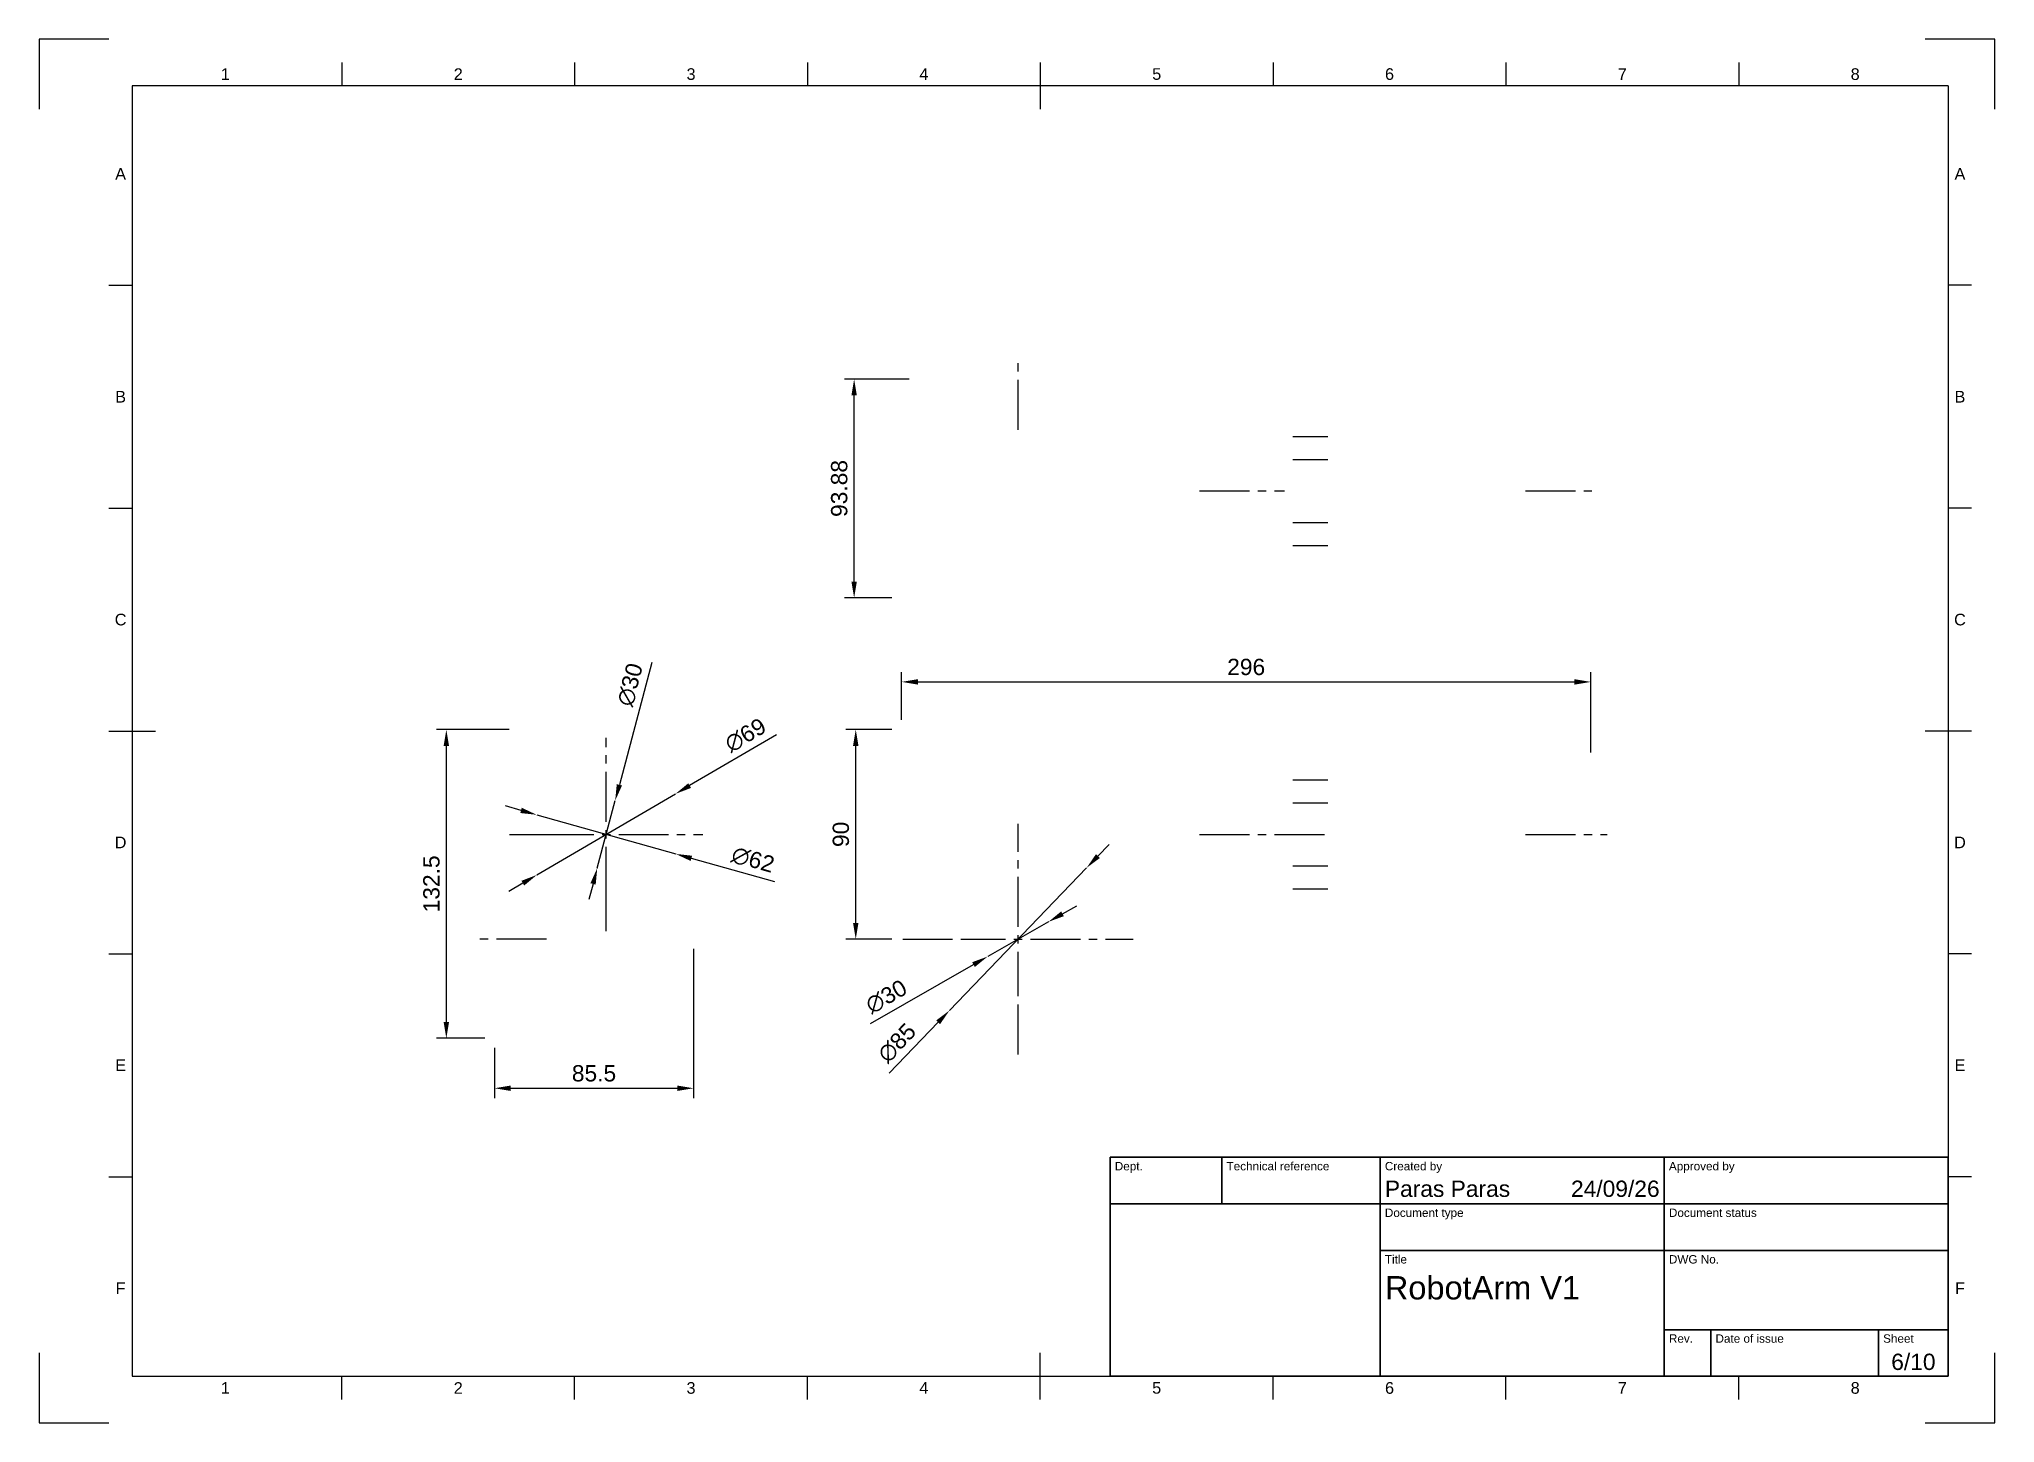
# Paper-space layout 'JAW 3' of a CAD drawing. Header units: millimetres. Extents: x 0 to 420, y 0 to 297.
import ezdxf
from ezdxf.enums import TextEntityAlignment as Align

# ---------------------------------------------------------------- set-up
doc = ezdxf.new("R2010")
doc.units = ezdxf.units.MM
doc.header["$LTSCALE"] = 0.75
doc.linetypes.add('CENTER2', pattern=[28.575000000000003, 19.05, -3.175, 3.175, -3.175])
for name, color, linetype, lineweight in [('BORDER', 7, 'Continuous', 25), ('FD_Dimensions', 7, 'Continuous', 25), ('Smart Centers', 7, 'CENTER2', 25), ('TITLEBLOCK', 7, 'Continuous', 35)]:
    doc.layers.add(name, color=color, linetype=linetype, lineweight=lineweight)
doc.styles.add('FusionTitle', font='Arial.ttf')
doc.styles.get("Standard").update_dxf_attribs({"font": 'Arial.ttf'})
doc.dimstyles.new('Dim-ISO-25', dxfattribs={"dimtxt": 3.5, "dimasz": 3.5, "dimexe": 2.1, "dimexo": 2.1, "dimgap": 1.4, "dimtad": 1, "dimzin": 12, "dimdsep": 46, "dimtxsty": 'Standard', "dimcen": 0, "dimazin": 3, "dimtp": 0.1, "dimtm": 0.1000000001, "dimtfac": 0.7142857142857143, "dimtmove": 0, "dimatfit": 3, "dimfxl": 1, "dimtzin": 12, "dimarcsym": 0})

# ---------------------------------------------------------------- blocks, each defined once
blk = doc.blocks.new('ISO_A3_SHEET')
at = {"layer": 'BORDER'}
for p, q in [((65, 292), (65.00000000000011, 287)), ((115, 292), (115.0000000000001, 287)), ((165, 292), (165.0000000000001, 287)), ((215, 292), (215, 282)), ((265, 292), (265.0000000000001, 287)), ((315, 292), (315.0000000000001, 287)), ((365, 292), (365, 287)), ((410, 287), (20, 287)), ((20, 287), (20, 10)), ((410, 287), (410, 10)), ((15, 244.16666), (20, 244.1666599999999)), ((415, 244.16666), (410, 244.1666599999999)), ((15, 196.33333), (20, 196.33333)), ((415, 196.33333), (410, 196.33333)), ((15, 148.5), (25, 148.5)), ((415, 148.5), (405, 148.5)), ((15, 100.66667), (20, 100.66667)), ((415, 100.66667), (410, 100.66667)), ((15, 52.83334000000001), (20, 52.83334000000001)), ((415, 52.83334000000001), (410, 52.83334000000001)), ((215, 5), (215, 15)), ((20, 10), (410, 10)), ((65, 4.999999999999996), (65.00000000000011, 9.999999999999996)), ((115, 4.999999999999996), (115.0000000000001, 9.999999999999996)), ((165, 4.999999999999996), (165.0000000000001, 9.999999999999996)), ((265, 4.999999999999996), (265.0000000000001, 9.999999999999996)), ((315, 4.999999999999996), (315.0000000000001, 9.999999999999996)), ((365, 4.999999999999996), (365, 9.999999999999996))]:
    blk.add_line(p, q, dxfattribs=at)
at = {"layer": 'Defpoints'}
for p, q in [((15, 297), (0, 297)), ((0, 297), (0, 282)), ((420, 297), (405, 297)), ((420, 282), (420, 297)), ((0, 15), (0, 0)), ((420, 0), (420, 15)), ((0, 0), (15, 0)), ((405, 0), (420, 0))]:
    blk.add_line(p, q, dxfattribs=at)
at = {"layer": 'BORDER', "style": 'FusionTitle'}
for s, p in [('1', (40, 289.5)), ('2', (90, 289.5)), ('3', (140, 289.5)), ('4', (189.9999999999999, 289.5)), ('5', (240, 289.5)), ('6', (290, 289.5)), ('7', (339.9999999999999, 289.5)), ('8', (389.9999999999998, 289.5)), ('A', (17.5, 268.0833299999999)), ('A', (412.5, 268.0833299999999)), ('B', (17.5, 220.25)), ('B', (412.5, 220.25)), ('C', (17.5, 172.41667)), ('C', (412.5, 172.41667)), ('D', (17.5, 124.58334)), ('D', (412.5, 124.58334)), ('E', (17.5, 76.75001000000003)), ('E', (412.5, 76.75001000000003)), ('F', (17.5, 28.91668000000003)), ('F', (412.5, 28.91668000000003)), ('1', (40, 7.499999999999996)), ('2', (90, 7.499999999999996)), ('3', (140, 7.499999999999996)), ('4', (189.9999999999999, 7.499999999999996)), ('5', (240, 7.499999999999996)), ('6', (290, 7.499999999999996)), ('7', (339.9999999999999, 7.499999999999996)), ('8', (389.9999999999998, 7.499999999999996))]:
    blk.add_text(s, height=2.5, dxfattribs=at).set_placement(p, align=Align.MIDDLE)
blk = doc.blocks.new('ISO_TITLEBLOCK')
at = {"layer": 'TITLEBLOCK'}
for p, q in [((0, 47), (-180, 47)), ((-180, 47), (-180, 0)), ((-156, 37), (-156, 47)), ((-122, 0), (-122, 47)), ((-61, 0), (-61, 47)), ((0, 0), (0, 47)), ((-180, 37), (0, 37)), ((-122, 27), (0, 27)), ((-61, 10), (0, 10)), ((-51, 0), (-50.99999999999994, 10)), ((-15, 0), (-15, 10)), ((-180, 0), (0, 0))]:
    blk.add_line(p, q, dxfattribs=at)
at = {"layer": 'TITLEBLOCK', "style": 'FusionTitle'}
for s, p in [('Dept.', (-179, 46)), ('Technical reference', (-155, 46)), ('Created by', (-121, 46)), ('Approved by', (-60, 46)), ('Document type', (-121, 36)), ('Document status', (-60, 36)), ('Title', (-121, 26)), ('DWG No.', (-60, 26)), ('Rev.', (-60, 9)), ('Date of issue', (-49.99999999999994, 9)), ('Sheet', (-14, 9))]:
    blk.add_text(s, height=1.8, dxfattribs=at).set_placement(p, align=Align.TOP_LEFT)
for tag, height, p in [('DEPT', 3.5, (-179, 42)), ('TECHNICAL_REFERENCE', 3.5, (-155, 42)), ('CREATED_BY', 3.5, (-121, 42)), ('APPROVED_BY', 3.5, (-60, 42)), ('DOCUMENT_TYPE', 3.5, (-121, 32)), ('DOCUMENT_STATUS', 3.5, (-60, 32)), ('TITLE_1', 5, (-121, 21.5)), ('TITLE_2', 5, (-121, 14)), ('TITLE_3', 5, (-121, 6.5)), ('DATE_OF_ISSUE', 3.5, (-50, 5))]:
    blk.add_attdef(tag, text='', height=height, dxfattribs=at).set_placement(p, align=Align.TOP_LEFT)
for tag, p in [('CREATED_DATE', (-61.99999999999999, 42)), ('APPROVED_DATE', (-0.9928376534788512, 42))]:
    blk.add_attdef(tag, text='', height=3.5, dxfattribs=at).set_placement(p, align=Align.TOP_RIGHT)
for tag, height, p in [('DRAWING_NUMBER', 5, (-30.50000000000001, 19.75143246930423)), ('REV', 3.5, (-56, 4.85)), ('SHEET', 3.5, (-7.5, 4.85))]:
    blk.add_attdef(tag, text='', height=height, dxfattribs=at).set_placement(p, align=Align.TOP_CENTER)
blk = doc.blocks.new('*U44')
at = {"layer": 'Smart Centers', "color": 0, "ltscale": 0.75, "transparency": 16777216}
blk.add_line((-3.750000000000028, 0), (3.750000000000028, 0), dxfattribs=at)
blk = doc.blocks.new('*U45')
at = {"layer": 'Smart Centers', "color": 0, "ltscale": 0.75, "transparency": 16777216}
blk.add_line((-3.75, 0), (3.75, 0), dxfattribs=at)
blk = doc.blocks.new('*U46')
at = {"layer": 'Smart Centers', "color": 0, "ltscale": 0.75, "transparency": 16777216}
blk.add_line((-6.000000000000171, 0), (21.50000000000003, 0), dxfattribs=at)
blk = doc.blocks.new('*U47')
at = {"layer": 'Smart Centers', "color": 0, "ltscale": 0.75, "transparency": 16777216}
blk.add_line((-6.000000000000057, 0), (11.50000000000006, 0), dxfattribs=at)
blk = doc.blocks.new('*U48')
at = {"layer": 'Smart Centers', "color": 0, "ltscale": 0.75, "transparency": 16777216}
blk.add_line((-3.75000000000008, 0), (3.75000000000008, 0), dxfattribs=at)
blk = doc.blocks.new('*U49')
at = {"layer": 'Smart Centers', "color": 0, "ltscale": 0.75, "transparency": 16777216}
blk.add_line((-3.750000000000057, 0), (3.750000000000085, 0), dxfattribs=at)
blk = doc.blocks.new('*U50')
at = {"layer": 'Smart Centers', "color": 0, "ltscale": 0.75, "transparency": 16777216}
for p, q in [((0, 2.67890625), (0, 24.75000000000002)), ((-24.75000000000002, 0), (-2.678906250000001, 0)), ((2.67890625, 0), (24.75000000000002, 0)), ((0, -24.75000000000002), (0, -2.678906250000001))]:
    blk.add_line(p, q, dxfattribs=at)
at = {"layer": 'Smart Centers', "color": 0, "linetype": 'Continuous', "ltscale": 0.75, "transparency": 16777216}
for p, q in [((-0.89296875, 0), (0.89296875, 0)), ((0, -0.89296875), (0, 0.89296875))]:
    blk.add_line(p, q, dxfattribs=at)
blk = doc.blocks.new('*U51')
at = {"layer": 'Smart Centers', "color": 0, "ltscale": 0.75, "transparency": 16777216}
for p, q in [((0, 2.67890625), (0, 11.00000000000001)), ((-11.00000000000001, 0), (-2.678906250000001, 0)), ((2.67890625, 0), (11.00000000000001, 0)), ((0, -11.00000000000001), (0, -2.678906250000001))]:
    blk.add_line(p, q, dxfattribs=at)
at = {"layer": 'Smart Centers', "color": 0, "linetype": 'Continuous', "ltscale": 0.75, "transparency": 16777216}
for p, q in [((-0.89296875, 0), (0.89296875, 0)), ((0, -0.89296875), (0, 0.89296875))]:
    blk.add_line(p, q, dxfattribs=at)
blk = doc.blocks.new('*U650')
at = {"layer": 'Smart Centers', "color": 0, "ltscale": 0.75, "transparency": 16777216}
blk.add_line((8.2786010099354, 1.322740894534582e-14), (-6.393005049676235, -2.280710509312379e-14), dxfattribs=at)
blk = doc.blocks.new('*U651')
at = {"layer": 'Smart Centers', "color": 0, "ltscale": 0.75, "transparency": 16777216}
for p, q in [((0, 2.67890625), (0, 20.75)), ((-20.75, 0), (-2.678906250000001, 0)), ((2.67890625, 0), (20.75, 0)), ((0, -20.75), (0, -2.678906250000001))]:
    blk.add_line(p, q, dxfattribs=at)
at = {"layer": 'Smart Centers', "color": 0, "linetype": 'Continuous', "ltscale": 0.75, "transparency": 16777216}
for p, q in [((-0.89296875, 0), (0.89296875, 0)), ((0, -0.89296875), (0, 0.89296875))]:
    blk.add_line(p, q, dxfattribs=at)
blk = doc.blocks.new('*U652')
at = {"layer": 'Smart Centers', "color": 0, "ltscale": 0.75, "transparency": 16777216}
for p, q in [((0, 2.67890625), (0, 11)), ((-11, 0), (-2.678906250000001, 0)), ((2.67890625, 0), (11, 0)), ((0, -11), (0, -2.678906250000001))]:
    blk.add_line(p, q, dxfattribs=at)
at = {"layer": 'Smart Centers', "color": 0, "linetype": 'Continuous', "ltscale": 0.75, "transparency": 16777216}
for p, q in [((-0.89296875, 0), (0.89296875, 0)), ((0, -0.89296875), (0, 0.89296875))]:
    blk.add_line(p, q, dxfattribs=at)
blk = doc.blocks.new('*U655')
at = {"layer": 'Smart Centers', "color": 0, "ltscale": 0.75, "transparency": 16777216}
blk.add_line((8.2786010099354, 1.322740894534582e-14), (-6.393005049676235, -2.280710509312379e-14), dxfattribs=at)
blk = doc.blocks.new('*U656')
at = {"layer": 'Smart Centers', "color": 0, "ltscale": 0.75, "transparency": 16777216}
blk.add_line((0, -8.225000000000165), (0, 6.125000000000263), dxfattribs=at)
blk = doc.blocks.new('*U657')
at = {"layer": 'Smart Centers', "color": 0, "ltscale": 0.75, "transparency": 16777216}
blk.add_line((-3.750000000000262, 0), (3.750000000000262, 0), dxfattribs=at)
blk = doc.blocks.new('*U658')
at = {"layer": 'Smart Centers', "color": 0, "ltscale": 0.75, "transparency": 16777216}
blk.add_line((-3.75000000000018, 0), (3.750000000000207, 0), dxfattribs=at)
blk = doc.blocks.new('*U659')
at = {"layer": 'Smart Centers', "color": 0, "ltscale": 0.75, "transparency": 16777216}
blk.add_line((-6.000000000000486, 0), (12.19999999999982, 0), dxfattribs=at)
blk = doc.blocks.new('*U660')
at = {"layer": 'Smart Centers', "color": 0, "ltscale": 0.75, "transparency": 16777216}
blk.add_line((-6.000000000000153, 0), (8.199999999999875, 0), dxfattribs=at)
blk = doc.blocks.new('*U661')
at = {"layer": 'Smart Centers', "color": 0, "ltscale": 0.75, "transparency": 16777216}
blk.add_line((-3.750000000000241, 0), (3.750000000000241, 0), dxfattribs=at)
blk = doc.blocks.new('*U662')
at = {"layer": 'Smart Centers', "color": 0, "ltscale": 0.75, "transparency": 16777216}
blk.add_line((-3.750000000000171, 0), (3.750000000000171, 0), dxfattribs=at)
blk = doc.blocks.new('*U663')
at = {"layer": 'Smart Centers', "color": 0, "ltscale": 0.75, "transparency": 16777216}
blk.add_line((8.2786010099354, 1.322740894534582e-14), (-6.393005049676235, -2.280710509312379e-14), dxfattribs=at)
blk = doc.blocks.new('*U664')
at = {"layer": 'Smart Centers', "color": 0, "ltscale": 0.75, "transparency": 16777216}
blk.add_line((0, -8.225000000000165), (0, 6.125000000000263), dxfattribs=at)
blk = doc.blocks.new('*U665')
at = {"layer": 'Smart Centers', "color": 0, "ltscale": 0.75, "transparency": 16777216}
blk.add_line((-3.750000000000262, 0), (3.750000000000262, 0), dxfattribs=at)
blk = doc.blocks.new('*U666')
at = {"layer": 'Smart Centers', "color": 0, "ltscale": 0.75, "transparency": 16777216}
blk.add_line((-3.75000000000018, 0), (3.750000000000207, 0), dxfattribs=at)
blk = doc.blocks.new('*U667')
at = {"layer": 'Smart Centers', "color": 0, "ltscale": 0.75, "transparency": 16777216}
blk.add_line((-6.000000000000486, 0), (12.19999999999982, 0), dxfattribs=at)
blk = doc.blocks.new('*U668')
at = {"layer": 'Smart Centers', "color": 0, "ltscale": 0.75, "transparency": 16777216}
blk.add_line((-6.000000000000153, 0), (8.199999999999875, 0), dxfattribs=at)
blk = doc.blocks.new('*U669')
at = {"layer": 'Smart Centers', "color": 0, "ltscale": 0.75, "transparency": 16777216}
blk.add_line((-3.750000000000241, 0), (3.750000000000241, 0), dxfattribs=at)
blk = doc.blocks.new('*U670')
at = {"layer": 'Smart Centers', "color": 0, "ltscale": 0.75, "transparency": 16777216}
blk.add_line((-3.750000000000171, 0), (3.750000000000171, 0), dxfattribs=at)
blk = doc.blocks.new('*U671')
at = {"layer": 'Smart Centers', "color": 0, "ltscale": 0.75, "transparency": 16777216}
blk.add_line((-3.750000000000142, 0), (3.750000000000142, 0), dxfattribs=at)
blk = doc.blocks.new('*U672')
at = {"layer": 'Smart Centers', "color": 0, "ltscale": 0.75, "transparency": 16777216}
blk.add_line((-3.750000000000142, 0), (3.750000000000142, 0), dxfattribs=at)
blk = doc.blocks.new('*U673')
at = {"layer": 'Smart Centers', "color": 0, "ltscale": 0.75, "transparency": 16777216}
blk.add_line((-6.000000000000165, 0), (12.19999999999987, 0), dxfattribs=at)
blk = doc.blocks.new('*U674')
at = {"layer": 'Smart Centers', "color": 0, "ltscale": 0.75, "transparency": 16777216}
blk.add_line((-6.000000000000117, 0), (8.199999999999903, 0), dxfattribs=at)
blk = doc.blocks.new('*U675')
at = {"layer": 'Smart Centers', "color": 0, "ltscale": 0.75, "transparency": 16777216}
blk.add_line((-3.750000000000114, 0), (3.750000000000142, 0), dxfattribs=at)
blk = doc.blocks.new('*U676')
at = {"layer": 'Smart Centers', "color": 0, "ltscale": 0.75, "transparency": 16777216}
blk.add_line((-3.750000000000114, 0), (3.750000000000114, 0), dxfattribs=at)
blk = doc.blocks.new('*U677')
at = {"layer": 'Smart Centers', "color": 0, "ltscale": 0.75, "transparency": 16777216}
blk.add_line((8.2786010099354, 1.322740894534582e-14), (-6.393005049676235, -2.280710509312379e-14), dxfattribs=at)
blk = doc.blocks.new('*U678')
at = {"layer": 'Smart Centers', "color": 0, "ltscale": 0.75, "transparency": 16777216}
blk.add_line((0, -8.225000000000165), (0, 6.125000000000263), dxfattribs=at)
blk = doc.blocks.new('*U679')
at = {"layer": 'Smart Centers', "color": 0, "ltscale": 0.75, "transparency": 16777216}
blk.add_line((-3.750000000000262, 0), (3.750000000000262, 0), dxfattribs=at)
blk = doc.blocks.new('*U680')
at = {"layer": 'Smart Centers', "color": 0, "ltscale": 0.75, "transparency": 16777216}
blk.add_line((-3.75000000000018, 0), (3.750000000000207, 0), dxfattribs=at)
blk = doc.blocks.new('*U681')
at = {"layer": 'Smart Centers', "color": 0, "ltscale": 0.75, "transparency": 16777216}
blk.add_line((-6.000000000000486, 0), (12.19999999999982, 0), dxfattribs=at)
blk = doc.blocks.new('*U682')
at = {"layer": 'Smart Centers', "color": 0, "ltscale": 0.75, "transparency": 16777216}
blk.add_line((-6.000000000000153, 0), (8.199999999999875, 0), dxfattribs=at)
blk = doc.blocks.new('*U683')
at = {"layer": 'Smart Centers', "color": 0, "ltscale": 0.75, "transparency": 16777216}
blk.add_line((-3.750000000000241, 0), (3.750000000000241, 0), dxfattribs=at)
blk = doc.blocks.new('*U684')
at = {"layer": 'Smart Centers', "color": 0, "ltscale": 0.75, "transparency": 16777216}
blk.add_line((-3.750000000000171, 0), (3.750000000000171, 0), dxfattribs=at)
blk = doc.blocks.new('*D685')
at = {"layer": 'Defpoints', "color": 0, "transparency": 16777216}
for p in [(175.375, 148.8124999999999), (185.21875, 148.8124999999999), (185.21875, 103.8124999999999)]:
    blk.add_point(p, dxfattribs=at)
at = {"layer": 'FD_Dimensions', "color": 0, "lineweight": -2, "transparency": 16777216}
for p, q in [((183.11875, 148.8124999999999), (173.275, 148.8124999999999)), ((175.375, 107.3124999999999), (175.375, 145.3124999999999)), ((183.11875, 103.8124999999999), (173.275, 103.8124999999999))]:
    blk.add_line(p, q, dxfattribs=at)
at = {"layer": 'FD_Dimensions', "color": 0, "transparency": 16777216}
for points in [[(174.7916666666667, 145.3124999999999), (175.9583333333333, 145.3124999999999), (175.375, 148.8124999999999)], [(174.7916666666667, 107.3124999999999), (175.9583333333333, 107.3124999999999), (175.375, 103.8124999999999)]]:
    blk.add_solid(points, dxfattribs=at)
at = {"layer": 'FD_Dimensions', "color": 0, "transparency": 16777216, "insert": (172.1879945429741, 126.3124999999999), "char_height": 3.5, "attachment_point": 5, "rotation": 90}
blk.add_mtext('90', dxfattribs=at)
blk = doc.blocks.new('*D686')
at = {"layer": 'Defpoints', "color": 0, "transparency": 16777216}
for p in [(333.21875, 159.0390624999995), (185.21875, 148.8124999999999), (333.21875, 141.8124999999995)]:
    blk.add_point(p, dxfattribs=at)
at = {"layer": 'FD_Dimensions', "color": 0, "lineweight": -2, "transparency": 16777216}
for p, q in [((185.21875, 150.9124999999999), (185.21875, 161.1390624999995)), ((333.21875, 143.9124999999995), (333.21875, 161.1390624999995)), ((188.71875, 159.0390624999995), (329.71875, 159.0390624999995))]:
    blk.add_line(p, q, dxfattribs=at)
at = {"layer": 'FD_Dimensions', "color": 0, "transparency": 16777216}
for points in [[(188.71875, 159.6223958333329), (188.71875, 158.4557291666662), (185.21875, 159.0390624999995)], [(329.71875, 159.6223958333329), (329.71875, 158.4557291666662), (333.21875, 159.0390624999995)]]:
    blk.add_solid(points, dxfattribs=at)
at = {"layer": 'FD_Dimensions', "color": 0, "transparency": 16777216, "insert": (259.21875, 162.2260679570255), "char_height": 3.5, "attachment_point": 5}
blk.add_mtext('296', dxfattribs=at)
blk = doc.blocks.new('*D687')
at = {"layer": 'Defpoints', "color": 0, "transparency": 16777216}
for p in [(87.45007196622555, 148.8124999999995), (103.0360094662256, 148.8124999999995), (97.78600946621737, 82.56249999999963)]:
    blk.add_point(p, dxfattribs=at)
at = {"layer": 'FD_Dimensions', "color": 0, "lineweight": -2, "transparency": 16777216}
for p, q in [((100.9360094662256, 148.8124999999995), (85.35007196622556, 148.8124999999995)), ((87.45007196622554, 86.06249999999964), (87.45007196622555, 145.3124999999995)), ((95.68600946621737, 82.56249999999964), (85.35007196622554, 82.56249999999964))]:
    blk.add_line(p, q, dxfattribs=at)
at = {"layer": 'FD_Dimensions', "color": 0, "transparency": 16777216}
for points in [[(86.86673863289222, 145.3124999999995), (88.03340529955888, 145.3124999999995), (87.45007196622555, 148.8124999999995)], [(86.86673863289221, 86.06249999999964), (88.03340529955886, 86.06249999999964), (87.45007196622554, 82.56249999999964)]]:
    blk.add_solid(points, dxfattribs=at)
at = {"layer": 'FD_Dimensions', "color": 0, "transparency": 16777216, "insert": (84.26187278477941, 115.6874999999996), "char_height": 3.5, "attachment_point": 5, "rotation": 90}
blk.add_mtext('132.5', dxfattribs=at)
blk = doc.blocks.new('*D688')
at = {"layer": 'Defpoints', "color": 0, "transparency": 16777216}
for p in [(175.0234375, 224.0249280337703), (188.96875, 224.0249280337703), (185.21875, 177.0844469822305)]:
    blk.add_point(p, dxfattribs=at)
at = {"layer": 'FD_Dimensions', "color": 0, "lineweight": -2, "transparency": 16777216}
for p, q in [((186.86875, 224.0249280337703), (172.9234375, 224.0249280337703)), ((175.0234375, 180.5844469822305), (175.0234375, 220.5249280337703)), ((183.11875, 177.0844469822305), (172.9234375, 177.0844469822305))]:
    blk.add_line(p, q, dxfattribs=at)
at = {"layer": 'FD_Dimensions', "color": 0, "transparency": 16777216}
for points in [[(174.4401041666667, 220.5249280337703), (175.6067708333333, 220.5249280337703), (175.0234375, 224.0249280337703)], [(174.4401041666666, 180.5844469822305), (175.6067708333333, 180.5844469822305), (175.0234375, 177.0844469822305)]]:
    blk.add_solid(points, dxfattribs=at)
at = {"layer": 'FD_Dimensions', "color": 0, "transparency": 16777216, "insert": (171.8352383185538, 200.5546875080004), "char_height": 3.5, "attachment_point": 5, "rotation": 90}
blk.add_mtext('93.88', dxfattribs=at)
blk = doc.blocks.new('*D689')
at = {"layer": 'Defpoints', "color": 0, "transparency": 16777216}
for p in [(140.5360094662246, 103.8124999999995), (97.78600946621737, 82.56249999999963), (140.5360094662246, 71.82031249999949)]:
    blk.add_point(p, dxfattribs=at)
at = {"layer": 'FD_Dimensions', "color": 0, "lineweight": -2, "transparency": 16777216}
for p, q in [((140.5360094662246, 101.7124999999995), (140.5360094662246, 69.7203124999995)), ((97.78600946621737, 80.46249999999964), (97.78600946621737, 69.7203124999995)), ((101.2860094662174, 71.82031249999949), (137.0360094662246, 71.82031249999949))]:
    blk.add_line(p, q, dxfattribs=at)
at = {"layer": 'FD_Dimensions', "color": 0, "transparency": 16777216}
for points in [[(101.2860094662174, 72.40364583333282), (101.2860094662174, 71.23697916666616), (97.78600946621737, 71.82031249999949)], [(137.0360094662246, 72.40364583333282), (137.0360094662246, 71.23697916666616), (140.5360094662246, 71.82031249999949)]]:
    blk.add_solid(points, dxfattribs=at)
at = {"layer": 'FD_Dimensions', "color": 0, "transparency": 16777216, "insert": (119.161009466221, 75.0073179570254), "char_height": 3.5, "attachment_point": 5}
blk.add_mtext('85.5', dxfattribs=at)
blk = doc.blocks.new('*D690')
at = {"layer": 'Defpoints', "color": 0, "transparency": 16777216}
for p in [(216.7333615743285, 107.5286587742753), (203.7041384256715, 100.0963412257244)]:
    blk.add_point(p, dxfattribs=at)
at = {"layer": 'FD_Dimensions', "color": 0, "lineweight": -2, "transparency": 16777216}
for p, q in [((219.7735136423485, 109.2628662022706), (222.8136657103685, 110.9970736302658)), ((216.7333615743285, 107.5286587742753), (203.7041384256715, 100.0963412257244)), ((178.5250324773017, 85.73331214396516), (200.6639863576515, 98.36213379772916))]:
    blk.add_line(p, q, dxfattribs=at)
at = {"layer": 'FD_Dimensions', "color": 0, "transparency": 16777216}
for points in [[(219.484479071016, 109.7695582136072), (220.0625482136811, 108.7561741909339), (216.7333615743285, 107.5286587742753)], [(200.3749517863189, 98.86882580906583), (200.953020928984, 97.85544178639249), (203.7041384256715, 100.0963412257244)]]:
    blk.add_solid(points, dxfattribs=at)
at = {"layer": 'FD_Dimensions', "color": 0, "transparency": 16777216, "insert": (181.9395820939492, 91.46284636689576), "char_height": 3.5, "attachment_point": 5, "rotation": 29.701923977154237}
blk.add_mtext('∅30', dxfattribs=at)
blk = doc.blocks.new('*D691')
at = {"layer": 'Defpoints', "color": 0, "transparency": 16777216}
for p in [(224.9504694657255, 119.1271642660935), (195.4870305342745, 88.49783573390619)]:
    blk.add_point(p, dxfattribs=at)
at = {"layer": 'FD_Dimensions', "color": 0, "lineweight": -2, "transparency": 16777216}
for p, q in [((227.3768703189038, 121.6495795569795), (229.8032711720821, 124.1719948478655)), ((224.9504694657255, 119.1271642660935), (195.4870305342745, 88.49783573390619)), ((182.5592462341345, 75.0584896533793), (193.0606296810962, 85.97542044302018))]:
    blk.add_line(p, q, dxfattribs=at)
at = {"layer": 'FD_Dimensions', "color": 0, "transparency": 16777216}
for points in [[(226.9564677704228, 122.0539796991759), (227.7972728673848, 121.2451794147831), (224.9504694657255, 119.1271642660935)], [(192.6402271326152, 86.37982058521656), (193.4810322295772, 85.57102030082379), (195.4870305342745, 88.49783573390619)]]:
    blk.add_solid(points, dxfattribs=at)
at = {"layer": 'FD_Dimensions', "color": 0, "transparency": 16777216, "insert": (184.2293492644982, 81.53302225534068), "char_height": 3.5, "attachment_point": 5, "rotation": 46.11148440265248}
blk.add_mtext('∅85', dxfattribs=at)
blk = doc.blocks.new('*D692')
at = {"layer": 'Defpoints', "color": 0, "transparency": 16777216}
for p in [(123.7134284433351, 133.5606070692133), (119.8585904891742, 119.0643929307853)]:
    blk.add_point(p, dxfattribs=at)
at = {"layer": 'FD_Dimensions', "color": 0, "lineweight": -2, "transparency": 16777216}
for p, q in [((131.5956723171961, 163.2019814786014), (124.6128906326393, 136.9430570348465)), ((119.8585904891742, 119.0643929307853), (123.7134284433351, 133.5606070692133)), ((118.95912829987, 115.681942965152), (118.0596661105658, 112.2994929995188))]:
    blk.add_line(p, q, dxfattribs=at)
at = {"layer": 'FD_Dimensions', "color": 0, "transparency": 16777216}
for points in [[(124.0491489717004, 137.0929673997305), (125.1766322935782, 136.7931466699625), (123.7134284433351, 133.5606070692133)], [(118.3953866389312, 115.8318533300361), (119.5228699608089, 115.532032600268), (119.8585904891742, 119.0643929307853)]]:
    blk.add_solid(points, dxfattribs=at)
at = {"layer": 'FD_Dimensions', "color": 0, "transparency": 16777216, "insert": (126.9293249264806, 158.4362796913047), "char_height": 3.5, "attachment_point": 5, "rotation": 75.10851355325353}
blk.add_mtext('∅30', dxfattribs=at)
blk = doc.blocks.new('*D693')
at = {"layer": 'Defpoints', "color": 0, "transparency": 16777216}
for p in [(106.8655207424022, 130.5111922060786), (136.7064981901071, 122.1138077939199)]:
    blk.add_point(p, dxfattribs=at)
at = {"layer": 'FD_Dimensions', "color": 0, "lineweight": -2, "transparency": 16777216}
for p, q in [((103.4963781273387, 131.4592839945481), (100.1272355122753, 132.4073757830176)), ((106.8655207424022, 130.5111922060786), (136.7064981901071, 122.1138077939199)), ((157.9841916020378, 116.1261697784708), (140.0756408051706, 121.1657160054504))]:
    blk.add_line(p, q, dxfattribs=at)
at = {"layer": 'FD_Dimensions', "color": 0, "transparency": 16777216}
for points in [[(103.654393425417, 132.0208077637254), (103.3383628292605, 130.8977602253709), (106.8655207424022, 130.5111922060786)], [(140.2336561032488, 121.7272397746277), (139.9176255070923, 120.6041922362731), (136.7064981901071, 122.1138077939199)]]:
    blk.add_solid(points, dxfattribs=at)
at = {"layer": 'FD_Dimensions', "color": 0, "transparency": 16777216, "insert": (153.2976921822324, 120.8574475681081), "char_height": 3.5, "attachment_point": 5, "rotation": 344.2831608451036}
blk.add_mtext('∅62', dxfattribs=at)
blk = doc.blocks.new('*D694')
at = {"layer": 'Defpoints', "color": 0, "transparency": 16777216}
for p in [(136.6791755024159, 135.0162983328342), (106.892843430048, 117.6087016671648)]:
    blk.add_point(p, dxfattribs=at)
at = {"layer": 'FD_Dimensions', "color": 0, "lineweight": -2, "transparency": 16777216}
for p, q in [((158.3694928641781, 147.692457829968), (139.700977306859, 136.7822864003659)), ((106.892843430048, 117.6087016671648), (136.6791755024159, 135.0162983328342)), ((103.8710416256048, 115.8427135996331), (100.8492398211617, 114.0767255321014))]:
    blk.add_line(p, q, dxfattribs=at)
at = {"layer": 'FD_Dimensions', "color": 0, "transparency": 16777216}
for points in [[(139.4066459622704, 137.2859200344398), (139.9953086514476, 136.2786527662921), (136.6791755024159, 135.0162983328342)], [(103.5767102810162, 116.3463472337069), (104.1653729701935, 115.3390799655592), (106.892843430048, 117.6087016671648)]]:
    blk.add_solid(points, dxfattribs=at)
at = {"layer": 'FD_Dimensions', "color": 0, "transparency": 16777216, "insert": (151.6920582825562, 147.5947837256477), "char_height": 3.5, "attachment_point": 5, "rotation": 30.30268072048801}
blk.add_mtext('∅69', dxfattribs=at)

psp = doc.layouts.new('JAW 3')

# ---------------------------------------------------------------- block references
at = {"layer": 'BORDER'}
psp.add_blockref('ISO_A3_SHEET', (0, 0), dxfattribs=at)
at = {"layer": 'Smart Centers', "ltscale": 0.75}
for name, p in [('*U656', (210.21875, 221.3999280337703)), ('*U664', (210.21875, 221.3999280337703)), ('*U678', (210.21875, 221.3999280337703)), ('*U662', (272.96875, 211.7162709848644)), ('*U670', (272.96875, 211.7162709848644)), ('*U684', (272.96875, 211.7162709848644)), ('*U661', (272.96875, 206.774928033773)), ('*U669', (272.96875, 206.774928033773)), ('*U683', (272.96875, 206.774928033773)), ('*U659', (255.21875, 200.0249280337766)), ('*U667', (255.21875, 200.0249280337766)), ('*U681', (255.21875, 200.0249280337766)), ('*U660', (325.21875, 200.0249280337766)), ('*U668', (325.21875, 200.0249280337766)), ('*U682', (325.21875, 200.0249280337766)), ('*U658', (272.96875, 193.274928033773)), ('*U666', (272.96875, 193.274928033773)), ('*U680', (272.96875, 193.274928033773)), ('*U657', (272.96875, 188.3335850826852)), ('*U665', (272.96875, 188.3335850826852)), ('*U679', (272.96875, 188.3335850826852)), ('*U651', (121.7860094662319, 126.3124999999995)), ('*U652', (121.7860094662547, 126.3124999999993)), ('*U49', (272.96875, 138.0038429510896)), ('*U676', (272.96875, 138.0038429510896)), ('*U48', (272.96875, 133.0624999999997)), ('*U675', (272.96875, 133.0624999999997)), ('*U50', (210.21875, 103.8124999999998)), ('*U46', (255.21875, 126.3124999999997)), ('*U673', (255.21875, 126.3124999999997)), ('*U47', (325.21875, 126.3124999999995)), ('*U674', (325.21875, 126.3124999999995)), ('*U45', (272.96875, 119.5624999999997)), ('*U672', (272.96875, 119.5624999999997)), ('*U51', (210.21875, 103.8124999999999)), ('*U44', (272.96875, 114.6211570489097)), ('*U671', (272.96875, 114.6211570489097)), ('*U650', (100.6790145158936, 103.8124999999996)), ('*U655', (100.6790145158936, 103.8124999999996)), ('*U663', (100.6790145158936, 103.8124999999996)), ('*U677', (100.6790145158936, 103.8124999999996))]:
    psp.add_blockref(name, p, dxfattribs=at)
at = {"layer": 'TITLEBLOCK'}
psp.add_blockref('ISO_TITLEBLOCK', (410, 10), dxfattribs=at).add_auto_attribs({'CREATED_DATE': '24/09/26', 'SHEET': '6/10', 'TITLE_1': 'RobotArm V1', 'CREATED_BY': 'Paras Paras'})

# ---------------------------------------------------------------- dimensions: what is measured, and where the dimension line sits
at = {"layer": 'FD_Dimensions'}
for base, p1, p2, picture, middle in [((175.0234375, 224.0249280337703), (185.21875, 177.0844469822305), (188.96875, 224.0249280337703), '*D688', (171.8352383185538, 200.5546875080004)), ((87.45007196622555, 148.8124999999995), (97.78600946621737, 82.56249999999963), (103.0360094662256, 148.8124999999995), '*D687', (84.26187278477941, 115.6874999999996)), ((175.375, 148.8124999999999), (185.21875, 103.8124999999999), (185.21875, 148.8124999999999), '*D685', (172.1879945429741, 126.3124999999999))]:
    dim = psp.add_linear_dim(base=base, p1=p1, p2=p2, angle=90, dimstyle='Dim-ISO-25', override={"dimlfac": -2}, dxfattribs=at)
    dim.commit()
    dim.dimension.update_dxf_attribs({"geometry": picture, "text_midpoint": middle})
for p1, p2, picture, middle in [((119.8585904891742, 119.0643929307853), (123.7134284433351, 133.5606070692133), '*D692', (130.1038903478413, 157.5920982272777)), ((106.892843430048, 117.6087016671648), (136.6791755024159, 135.0162983328342), '*D694', (153.3495091571244, 144.7587011180534)), ((106.8655207424022, 130.5111922060786), (136.7064981901071, 122.1138077939199), '*D693', (152.4078698822629, 117.695371630819)), ((216.7333615743285, 107.5286587742753), (203.7041384256715, 100.0963412257244), '*D690', (183.5672055592825, 88.6095412984178))]:
    dim = psp.add_diameter_dim_2p(p1=p1, p2=p2, dimstyle='Dim-ISO-25', override={"dimlfac": -2, "dimpost": '∅<>'}, dxfattribs=at)
    dim.commit()
    dim.dimension.update_dxf_attribs({"geometry": picture, "text_midpoint": middle, "dimtype": 163})
for base, p1, p2, picture, middle in [((333.21875, 159.0390624999995), (185.21875, 148.8124999999999), (333.21875, 141.8124999999995), '*D686', (259.21875, 162.2260679570255)), ((140.5360094662246, 71.82031249999949), (97.78600946621737, 82.56249999999963), (140.5360094662246, 103.8124999999995), '*D689', (119.161009466221, 75.0073179570254))]:
    dim = psp.add_linear_dim(base=base, p1=p1, p2=p2, dimstyle='Dim-ISO-25', override={"dimlfac": -2}, dxfattribs=at)
    dim.commit()
    dim.dimension.update_dxf_attribs({"geometry": picture, "text_midpoint": middle})
dim = psp.add_diameter_dim_2p(p1=(224.9504694657255, 119.1271642660935), p2=(195.4870305342745, 88.49783573390619), dimstyle='Dim-ISO-25', override={"dimlfac": -2, "dimpost": '∅<>'}, dxfattribs=at)
dim.commit()
dim.dimension.update_dxf_attribs({"geometry": '*D691', "text_midpoint": (186.5967375310262, 79.25574740275675)})

doc.saveas('drawing.dxf')
